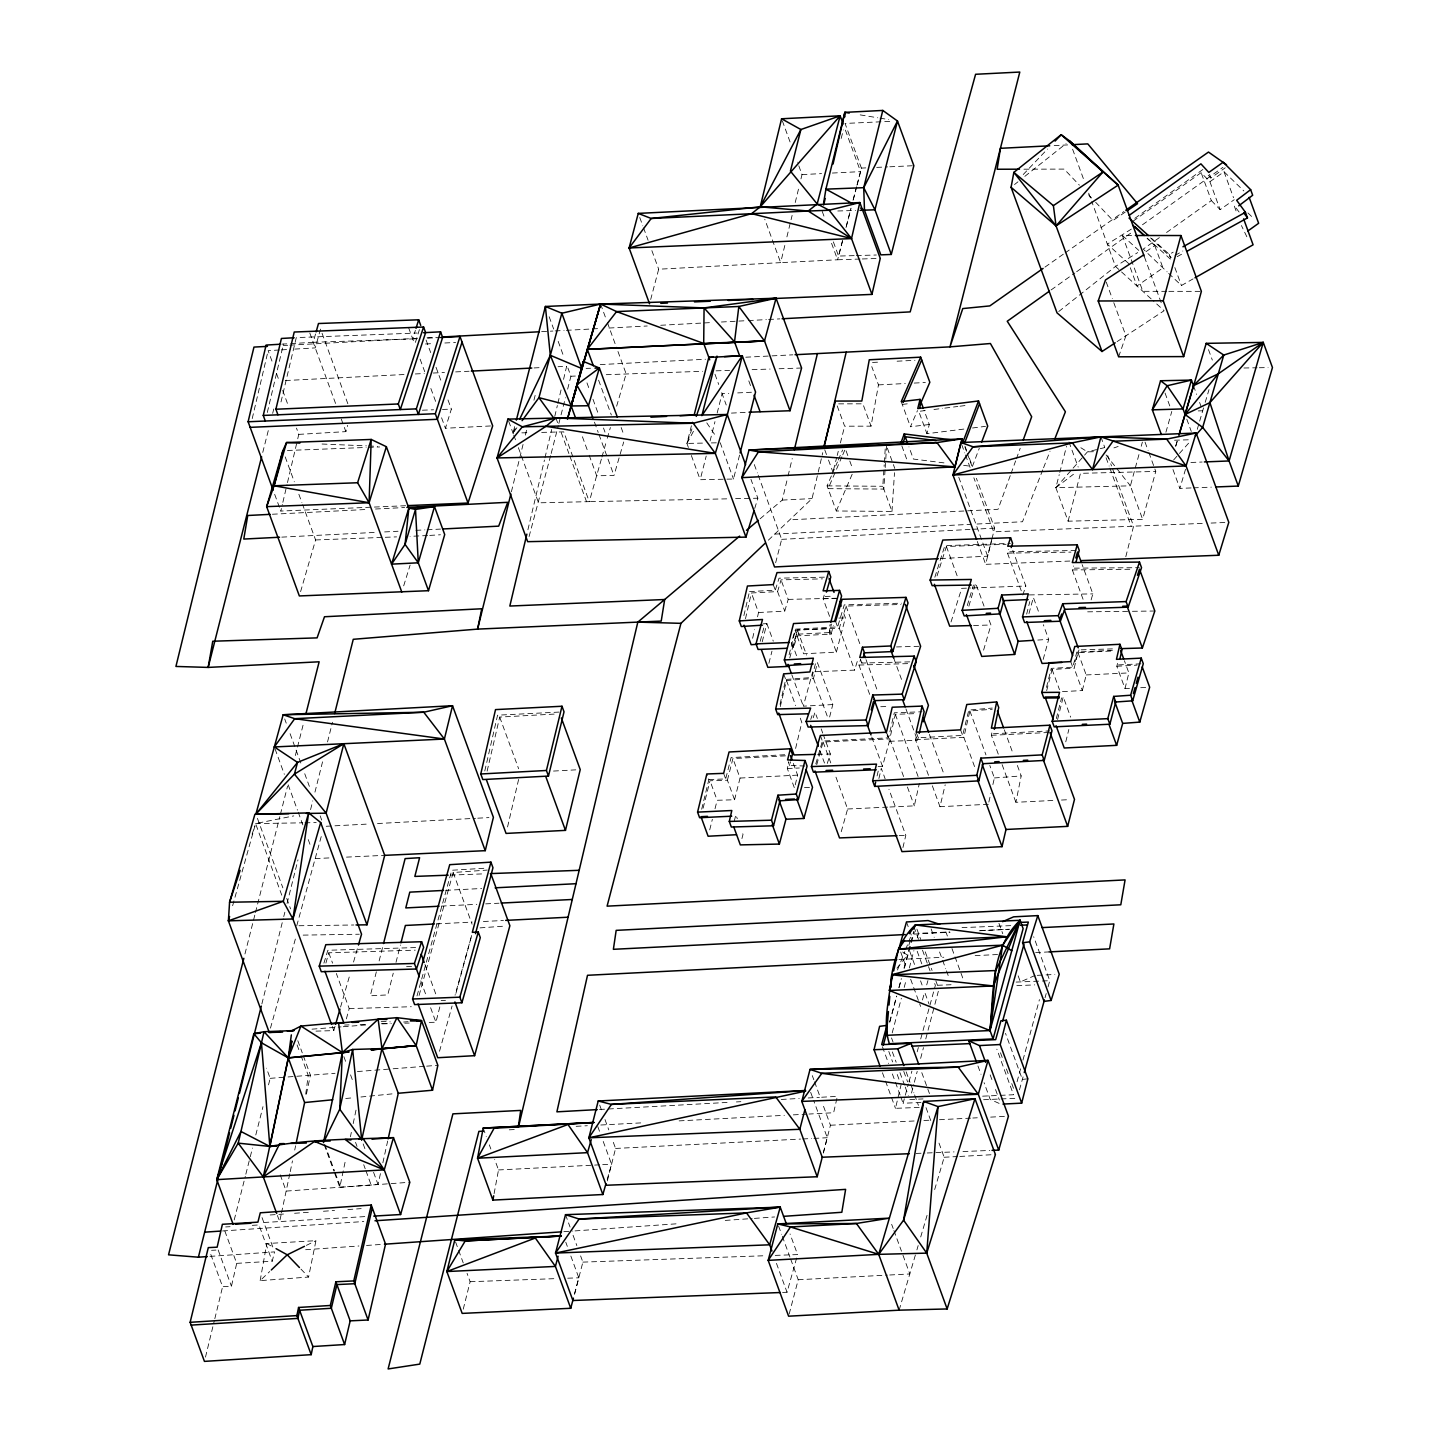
<?xml version="1.0" encoding="UTF-8"?>
<svg xmlns="http://www.w3.org/2000/svg" width="1441" height="1441" viewBox="0 0 1441 1441"><rect width="100%" height="100%" fill="white"/><g stroke="black" fill="none" stroke-linecap="round" stroke-linejoin="round"><path stroke-width="0.75" stroke-dasharray="5 3.75" d="M831.403 475.908L827.098 485.869L836.302 510.979L891.979 511.411L882.793 486.283L884.198 464.795M884.324 462.651L885.314 447.611M885.08 469.748L883.819 489.075L828.125 488.661L841.886 456.797M885.206 467.586L885.639 461.138M885.765 458.995L886.611 446.098M891.979 511.411L894.501 472.72M305.726 1094.187L308.23 1075.382L300.809 1055.082M260.155 1280.635L266.765 1243.547L315.957 1240.683L308.572 1277.05L260.155 1280.635L269.701 1271.52M837.203 405.894L844.642 426.194L871.03 426.158L878.47 384.891L871.769 366.626M494.101 1193.634L498.514 1169.948L494.677 1159.483M998.271 754.147L991.372 735.306L992.255 730.911M1052.795 800.476L1015.887 802.295L1021.183 775.924L1017.364 765.459M289.785 1173.821L281.517 1212.872M290.235 1171.659L292.469 1160.87M294.721 1150.062L295.621 1145.739M380.442 1173.64L378.028 1184.52L339.806 1187.294L345.804 1158.726M350.415 1136.751L351.334 1132.374M353.189 1123.584L356.413 1108.201M306.411 1094.133L310.427 1075.202L303.006 1054.902M281.049 1215.033L279.644 1221.572L261.92 1222.598M382.856 1162.779L387.665 1141.056M903.597 776.555L889.799 738.891L895.311 714.286L917.323 713.583M889.872 807.014L914.315 805.861L919.376 783.328M780.049 704.271L785.687 679.45L783.652 673.866M836.897 1098.402L833.619 1112.74L808.995 1114.037M210.8 1254.445L222.598 1286.705L231.443 1286.255L236.702 1263.361L224.886 1231.118M484.788 770.971L497.577 715.186L561.81 711.944M745.483 618.729L751.391 592.971L777.582 591.585L781.058 579.858L822.487 578.868M752.634 638.273L754.598 629.681M757.552 616.802L758.524 612.515L751.391 592.971M877.083 775.979L878.524 769.71M815.822 763.874L822.379 741.052L888.521 737.846L894.285 712.809L922.024 711.764M974.548 766.594L963.831 737.288L969.883 710.971L992.219 709.278M988.85 802.079L990.868 793.307M992.885 784.534L994.398 777.96L989.805 765.405M487.13 771.115L499.703 717.078L557.577 713.907M507.556 826.936L518.634 779.383M768.359 540.177L812.058 498.586L822.757 452.672M252.229 418.574L267.63 352.829M405.605 505.719L280.815 511.069L282.346 504.494M282.868 502.297L286.975 484.77M287.479 482.591L297.242 440.946M297.747 438.766L298.773 434.371L296.486 428.103M743.88 615.613L748.978 593.782M267.305 412.468L283.445 344.057M527.91 529.766L544.446 460.021M544.95 457.842L551.669 429.508M554.767 416.413L557.361 405.515M557.865 403.336L561.486 388.079M563.557 379.361L566.655 366.284L558.063 366.716M878.902 778.536L881.298 768.341L885.134 778.806M902.931 847.542L905.813 835.33L888.953 789.272M280.995 401.931L296.27 337.608L417.097 333.033M780.283 706.558L786.498 680.512L813.463 678.477L817.461 662.698L832.79 704.559L829.277 718.375M795.612 748.437L801.808 722.391L799.521 716.105M928.49 775.312L915.467 739.719L916.512 735.342M988.346 804.276L939.982 806.708L945.188 784.805M919.196 1107.427L895.473 1108.327L901.039 1084.947M760.091 518.814L782.247 500.099L787.506 478.232M788.029 476.034L792.226 458.544M784.823 245.456L780.662 262.64L658.681 269.215L650.684 299.476M786.912 236.864L790.551 221.842M791.073 219.698L792.118 215.393M795.234 202.515L798.89 187.474M800.962 178.882L802.007 174.595L797.467 162.185M205.487 1357.116L214.295 1320.839M214.817 1318.713L222.598 1286.705M701.677 809.248L708.882 779.563L706.847 773.979M511.393 491.777L523.209 443.828M525.353 435.11L526.956 428.571M533.945 400.238L535.548 393.699M793.325 763.424L797.612 775.132L794.459 788.065L787.308 768.521L788.893 762.055M1069.852 561.053L985.662 564.332L992.561 536.16M916.188 732.19L918.223 737.774L962.624 735.432L968.82 710.071L992.309 708.053M1062.467 691.626L1082.335 690.563L1074.157 668.228L1078.012 652.629L1113.947 650.918M1082.335 690.563L1086.19 674.946L1078.012 652.629M1129.492 688.33L1125.007 688.582L1116.829 666.264L1117.784 662.338M1125.007 688.582L1128.861 672.911L1124.412 660.735M940.559 558.568L987.661 556.172L991.408 541.077M991.948 538.916L994.632 528.145L976.386 478.286M1057.586 719.509L1063.242 696.886L1070.663 717.186M1065.764 741.827L1068.844 729.488M261.866 1003.927L283.211 918.764M283.751 916.584L284.85 912.225M287.047 903.489L297.981 859.827M310.572 809.608L312.769 800.872M314.949 792.136L323.162 759.389M327.539 741.917L332.475 722.265M463.245 1309.185L470.126 1281.715L467.064 1273.358M703.1 808.221L709.999 780.752L727.399 780.211L734.55 799.755L717.15 800.277L709.999 780.752M709.711 829.872L712.358 819.317M715.024 808.743L717.15 800.277M1026.658 614.118L1029.793 601.581M1046.472 687.447L1051.246 668.354L1072.752 667.183L1076.823 652.053L1115.532 650.179M236.702 1263.361L272.223 1261.235L274.583 1251.887L209.593 1256.426M789.092 654.844L795.576 629.141L837.617 626.907L844.264 604.878L901.436 603.167M262.748 452.42L268.801 428.535M272.673 413.333L273.772 408.992M244.952 953.942L254.913 914.693M255.471 912.513L279.842 816.597M280.383 814.417L287.588 786.065M295.333 755.534L303.637 722.842M234.217 1219.933L245.294 1176.36M245.835 1174.181L249.707 1158.942M250.266 1156.763L252.481 1148.045M255.796 1134.968L262.983 1106.652M268.512 1084.875L270.188 1078.336L266.459 1068.177M376.353 971.828L370.283 995.785L387.755 994.902L393.249 973.197M379.127 960.949L383 945.692M396.005 962.354L400.418 944.99M688.402 447.449L686.925 443.414L692.4 421.907M739.557 455.104L733.487 479.024L700.2 479.709L706.216 456.04M710.053 441L714.97 421.637M717.168 413.027L722.085 393.681L728.786 393.357M607.327 1180.936L615.577 1148.441L612.551 1140.191M708.882 779.563L725.67 778.933L731.109 757.57L785.867 754.688M762.235 641.749L766.864 623.593L762.703 623.881M727.399 780.211L732.911 758.524L786.047 755.823M768.882 663.31L771.962 651.206M734.55 799.755L740.062 778.05L732.911 758.524M734.262 821.136L735.865 814.831L737.288 818.74M833.474 470.126L836.663 457.572M837.203 455.482L838.266 451.285M840.391 442.927L844.642 426.194M741.935 838.572L743.016 834.375L741.575 830.466M804.889 766.018L789.614 765.513L790.551 761.785M963.831 429.076L926.941 433.705L929.283 424.501L924.077 410.289M1046.688 690.653L1052.074 669.417L1074.157 668.228M1056.307 718.591L1061.567 697.894M1125.799 556.712L1133.581 526.181L1112.29 468.019M516.905 427.743L513.032 433.057L514.671 426.626M550.624 455.626L528.289 539.51M551.183 453.483L558.315 425.599M558.856 423.456L560.513 417.007M561.053 414.864L565.448 397.698M567.646 389.124L570.924 376.245L567.934 368.031M429.238 1022.426L435.921 1022.227L440.099 1005.854M815.426 663.779L811.913 677.522L785.687 679.45M823.333 1152.962L830.448 1125.241L822.883 1104.563M775.654 562.729L781.67 539.348L758.11 474.954M823.351 1152.89L827.278 1137.724L813.697 1100.582M1148.873 452.6L1155.772 471.441L1142.641 519.336L1068.105 521.192L1055.857 487.688L1059.225 474.647M1059.783 472.468L1066.52 446.368M1068.105 521.192L1080.462 473.332L1155.772 471.441M841.166 138.462L843.381 129.888M854.135 255.633L838.572 256.066L842.463 241.061M846.371 226.039L850.82 208.873M853.054 200.281L856.386 187.42M856.945 185.259L861.394 168.093L845.056 123.44L890.934 121.332M574.563 1294.108L582.885 1262.118L580.615 1255.922M842.643 240.431L837.599 259.776L780.662 262.64L764.775 219.23M846.011 227.534L851.055 208.17M853.306 199.578L856.656 186.682M857.233 184.52L860.583 171.623L844.696 128.213M829.223 632.599L796.423 634.238L803.574 653.782L836.374 652.125L829.223 632.599L831.475 624.043M836.374 652.125L845.399 617.901L842.535 610.083M909.721 661.869L861.826 663.058L862.889 658.969M889.727 1022.353L896.59 996.307M898.86 987.715L901.165 978.961M903.993 968.226L910.28 944.341M910.838 942.252L913.684 931.408M892.213 1032.891L901.346 998.253M904.191 987.427L905.903 980.943M909.325 967.956L913.9 950.628M917.323 937.641L918.457 933.318L949.637 931.931M911.505 1093.035L913.792 1084.389M914.351 1082.209L917.215 1071.383M920.637 1058.396L923.483 1047.589M925.77 1038.925L927.482 1032.422M928.04 1030.261L934.326 1006.448M934.903 1004.287L938.325 991.3M574.509 1294.054L578.814 1277.807L570.384 1254.769M760.218 641.317L764.541 625.052M789.164 1314.048L798.224 1279.734L790.659 1259.056M455.932 993.371L471.801 934.885L455.068 995.191M789.758 657.889L797.377 629.969L839.292 628.258L846.047 606.085L900.931 604.5M832.79 704.559L803.321 706.18L812.688 671.83M1017.058 1081.777L1020.588 1068.808M1022.948 1060.162L1039.429 999.622M296.756 925.77L321.667 834.969M796.423 634.238L793.108 646.325L796.693 656.105M791.433 642.452L793.487 648.018L797.143 635.841L831.115 634.112L829.079 628.528L830.232 624.295M831.115 634.112L833.438 625.646M908.857 945.296L911.108 937.064M889.709 1021.723L896.752 996.001M899.112 987.427L901.454 978.853M904.39 968.136L910.838 944.557M911.433 942.414L914.369 931.697M920.997 1102.473L903.111 1103.266L908.388 1083.974M908.965 1081.831L911.901 1071.113M917.178 1051.822L918.367 1047.535M920.709 1038.961L935.371 985.374L933.84 981.177M1138.948 454.599L1130.392 485.833L1142.641 519.336M1141.236 446.278L1142.371 442.099M1028.964 613.56L1033.377 597.493L1039.501 614.244M1043.176 659.438L1048.688 639.354L1043.338 624.71M417.007 995.929L451.772 870.256L486.464 868.13M419.097 995.443L453.176 872.525L487.328 870.058M439.523 1051.264L452.078 1005.98M878.145 766.396L882.486 766.324L889.403 741.286L887.116 735M1019.453 1089.864L1023.074 1076.877M1045.031 997.802L1046.22 993.515M1048.057 986.905L1049.787 980.691L1033.683 936.74M232.631 905.705L254.967 825.747L252.067 834.213M270.458 1028.153L295.819 937.389M325.918 963.074L328.782 952.807L415.242 950.159M346.344 1018.895L349.208 1008.628L336.347 973.486M290.758 343.624L313.201 342.31L315.543 333.97M320.532 329.106L315.237 347.893L292.811 349.208M298.773 434.371L345.876 431.634L347.641 425.365M601.383 459.085L589.279 501.648L538.556 502.837L517.121 444.224M601.96 457.013L606.661 440.352M816.741 764.739L823.117 742.007L889.799 738.891M841.238 831.709L847.632 808.995L835.366 775.492M782.571 1292.433L787.038 1292.253L797.017 1256.678M922.438 999.982L924.275 993.515M926.707 984.887L927.932 980.582M1165.913 432.246L1171.785 411.46M315.993 1031.126L333.79 1030.621L335.033 1026.334M340.58 1007.043L349.839 974.891M353.531 962.048L358.467 944.9M607.201 1179.368L611.56 1164.22L603.131 1141.2M300.593 591.639L315.597 539.961L302.664 504.656M589.171 455.23L596.682 475.746L613.992 475.512L623.701 441.973M1083.056 599.258L1072.32 569.952L1073.491 565.971M1091.125 599.87L1092.854 593.89L1082.137 564.584M1197.273 429.328L1199.056 423.15M1199.669 421.096L1204.568 404.453M968.874 606.175L975.611 583.137L984.041 606.157M983.591 650.143L990.94 624.998L988.634 618.711M607.237 438.28L610.39 427.527M616.64 406.182L626.133 373.813L616.37 347.137M829.566 616.352L823.135 598.772L824.306 594.755M869.662 694.364L858.944 665.058L860.673 659.167M1175.748 446.026L1177.639 439.559M899.13 1310.175L916.26 1252.031M916.908 1249.869L918.169 1245.564M920.709 1236.954L927.68 1213.25M934.669 1189.564L944.179 1157.249L938.127 1140.714M1175.694 446.314L1177.567 439.955M1191.095 487.941L1179.873 488.391L1185.511 469.316M758.524 612.515L784.733 611.128L788.209 599.384L781.058 579.858M792.658 638.381L795.09 630.257L829.079 628.528M967.253 605.616L973.432 585.028M1205.198 402.327L1209.017 389.628M814.904 671.74L854.621 670.119L857.683 660.032M323.919 963.128L327.864 950.267L416.953 947.53M754.724 508.457L757.858 498.208L750.959 479.367M403.696 585.839L410.109 565.07M313.201 342.31L412.72 338.923L415.368 330.421M415.422 342.382L419.403 329.629M490.534 425.96L445.413 428.247L451.357 409.118L447.521 398.653M749.5 591.603L775.294 590.18L779.041 578.183L828.521 577.066M889.403 741.286L917.431 740.314L919.376 734.135M934.849 577.229L944.846 545.635L1010.429 543.401M937.046 575.878L946.395 546.481L1006.088 544.302M951.024 621.954L961.723 588.342L970.568 588.018M813.192 717.798L815.048 712.142L817.353 718.429M827.26 763.442L830.376 754.003L823.477 735.162M1021.273 590.828L1007.493 553.146L1008.7 549.543M1022.804 595.025L1025.83 586.001L1012.807 550.426M1074.968 661.797L1078.985 649.909M810.725 719.419L812.04 715.601M702.451 443.108L686.925 443.414L691.932 428.86M1118.63 356.81L1125.907 335.807L1113.046 300.665M1010.267 475.62L998.037 509.285L789.722 519.841M1011.042 473.513L1015.635 460.886M1016.391 458.796L1020.21 448.277M963.651 465.353L972.387 466.452L979.286 448.277M1042.744 469.874L1022.498 521.75L973.395 524.2M1043.554 467.785L1050.021 451.195M897.491 969.991L904.804 951.564M905.632 949.511L910.514 937.226M832.268 473.927L837.437 461.985M838.284 459.985L842.589 450.024M842.751 454.816L845.345 448.835M836.302 510.979L853.504 471.171M929.283 424.501L910.442 426.752L917.503 410.577M513.032 433.057L515.896 427.076M686.925 443.414L693.914 430.445M896.968 968.208L907.452 955.113L902.048 951.6M1116.865 468.649L1130.392 485.833L1055.857 487.688L1071.654 469.784M1073.095 468.145L1083.146 456.743M1084.587 455.122L1087.451 451.862L1104.707 447.575M1173.586 460.003L1191.041 440.442M1023.218 174.541L1047.499 149.053M1014.518 184.556L1017.958 181.818M1024.839 176.36L1066.106 143.578M1058.757 311.526L1115.496 266.441L1137.688 252.589M1055.857 487.688L1073.455 474.269M1134.842 218.348L1202.965 169.426M1051.101 289.947L1074.86 272.997M1076.679 271.701L1131.509 232.577M1142.479 224.76L1222.887 167.372M1133.022 221.212L1201.146 172.668L1209.9 181.71L1220.113 209.629L1234.253 199.687M1159.375 237.621L1143.235 249.113L1167.102 271.863M1166.544 232.505L1211.359 200.587L1201.146 172.668M1208.206 175.154L1210.836 178.018L1225.228 167.804M1044.941 267.125L1063.314 254.192M1065.151 252.896L1123.944 211.521M1209.9 181.71L1224.039 171.767L1243.853 190.951M1146.117 251.599L1154.763 245.564L1147.18 238.341M1125.259 212.079L1112.974 220.491L1093.125 199.615M1117.081 341.607L1164.112 310.716L1152.656 300.268M1131.365 229.101L1107.336 244.123L1128.807 263.667M1175.081 255.399L1182.827 251.004M1168.687 273.376L1181.422 285.516L1193.04 278.906M1151.557 238.377L1169.281 254.336L1173.172 252.175M1177.171 256.678L1183.025 253.454M306.375 1245.384L315.957 1240.683M1035.088 975.449L1020.39 981.897L1018.085 975.611M1113.929 447.899L1118.144 446.476M281.788 895.203L255.579 823.586L293.784 815.894M925.284 410.559L918.764 411.369L926.941 433.705M933.966 409.478L942.648 408.379M944.81 408.109L957.833 406.47M960.012 406.2L966.515 405.389M972.513 427.995L985.536 426.356M902.264 404.417L910.64 403.426M1027.847 1078.823L1022.371 1079.399L1005.512 1033.341M360.916 1096.997L393.879 1093.701M345.732 1098.492L354.396 1097.646M312.013 1029.162L341.049 1026.893M343.282 1026.713L367.869 1024.803M381.271 1023.758L390.223 1023.074M403.624 1022.029L408.091 1021.687M270.188 1078.336L285.84 1077.111M288.074 1076.949L335.051 1073.293M357.404 1071.546L390.907 1068.952M393.159 1068.772L424.429 1066.34M426.662 1066.16L437.848 1065.295M994.398 777.96L1021.183 775.924M280.238 1174.865L286.183 1191.095L409.82 1182.268M480.015 927.878L505.611 926.041M270.169 1214.979L283.499 1214.043M294.594 1213.268L310.121 1212.187M323.45 1211.251L334.546 1210.476M347.857 1209.557L361.169 1208.621M305.654 1249.707L358.917 1245.997M366.536 1245.456L382.225 1244.358M563.827 1231.677L572.798 1231.064M575.031 1230.902L678.171 1223.697M725.237 1220.419L752.148 1218.528M754.4 1218.384L774.574 1216.961M222.58 1230.956L363.78 1221.536M1037.772 640.056L1048.688 639.354M225.643 1226.939L230.074 1226.687M252.283 1225.336L258.948 1224.94L272.223 1261.235M281.788 344.147L288.524 343.751M279.356 349.983L268.134 350.649L271.971 361.115M281.589 349.857L290.56 349.334M427.617 535.53L410.055 536.358M429.742 535.404L440.442 534.773M364.771 1216.618L279.644 1221.572L277.429 1215.483M1116.829 666.264L1137.003 665.13M1140.696 687.717L1149.666 687.213M553.524 771.061L575.788 769.854M441.144 1000.594L445.485 1000.342M599.528 1109.48L606.265 1109.102M608.498 1108.994L727.417 1102.419M736.387 1101.933L740.872 1101.681M781.274 1099.447L799.215 1098.456M808.185 1097.97L819.407 1097.34M821.658 1097.231L837.365 1096.349M283.193 345.516L287.696 345.282M289.947 345.156L418.034 338.293M427.022 337.806L436.011 337.32M541.636 331.664L552.876 331.052M555.127 330.926L564.115 330.457M566.349 330.331L597.817 328.638M609.057 328.044L647.261 325.99M660.735 325.27L712.43 322.496M721.419 322.009L746.132 320.695M748.383 320.568L766.36 319.614M768.611 319.488L779.851 318.875M326.242 826.269L368.59 824.018M377.506 823.531L475.566 818.308M477.782 818.182L488.931 817.605M944.179 1157.249L957.545 1156.547M959.778 1156.439L995.407 1154.529M781.67 539.348L969.973 529.441M972.207 529.315L994.632 528.145M576.148 1126.322L587.352 1125.727M600.789 1125.007L643.316 1122.773M679.143 1120.882L784.372 1115.334M793.325 1114.866L806.762 1114.163M798.224 1279.734L887.494 1275.105M889.727 1274.997L909.811 1273.952L902.246 1253.274M1054.182 145.595L1067.619 144.911M802.007 174.595L821.532 173.604M832.376 173.046L860.583 171.623M412.72 338.923L417.025 338.707M427.671 338.167L440.478 337.518M425.509 343.967L434.101 343.534M444.855 342.994L455.59 342.454M285.426 380.532L406.38 374.408M415.332 373.958L424.302 373.507M433.255 373.039L444.458 372.48M455.662 371.904L469.1 371.238M534.053 367.941L540.771 367.599M600.231 364.591L705.478 359.259M745.772 357.206L792.802 354.828M872.525 362.448L879.226 362.105M897.095 361.205L914.981 360.304M878.47 384.891L905.272 383.522M914.206 383.072L925.374 382.513M731.434 413.099L746.852 412.324M272.403 514.239L366.536 509.466M375.507 509.015L404.651 507.538M782.247 500.099L812.058 498.586M281.788 537.133L375.705 532.377M384.639 531.927L398.058 531.243M415.945 530.342L424.879 529.874M427.13 529.766L440.532 529.081M774.718 534.107L971.162 524.308M993.443 733.739L1049.805 730.893M915.467 739.719L963.831 737.288M740.062 778.05L797.612 775.132M445.719 890.322L481.654 888.503M441.306 906.119L476.827 904.318M485.689 903.867L499.018 903.201M436.587 923.879L472.252 922.078M483.383 921.501L503.449 920.493M914.134 934.074L950.051 932.255M979.232 930.778L1008.394 929.301M898.968 959.508L943.783 957.238M975.161 955.653L997.568 954.518M1035.665 952.591L1049.102 951.907M1037.286 975.341L1054.848 974.44M509.267 1129.816L517.949 1129.384M830.448 1125.241L914.999 1120.936M923.897 1120.486L930.58 1120.161M939.478 1119.711L970.622 1118.126M972.837 1118.018L977.286 1117.784M990.651 1117.117L1008.448 1116.199M615.577 1148.441L800.548 1139.074M802.763 1138.966L811.679 1138.516M813.913 1138.408L827.278 1137.724M498.514 1169.948L600.483 1164.796M602.698 1164.67L611.56 1164.22M211.539 1250.302L215.952 1250.086M737.702 392.907L755.57 392.042M1118.486 664.913L1141.218 663.797M991.372 735.306L1050.003 732.424M1061.477 800.043L1070.159 799.611M861.394 168.093L865.771 167.895M876.686 167.39L887.62 166.886M889.799 166.796L913.846 165.679M1086.19 674.946L1128.861 672.911M847.632 808.995L887.638 807.122M315.183 858.584L330.872 857.845M346.506 857.125L384.693 855.342M909.793 1099.537L923.033 1098.925M982.618 1096.169L998.073 1095.466M1000.27 1095.358L1013.527 1094.746L996.848 1049.192M980.817 930.544L1009.763 929.247M1016.824 985.662L1034.638 984.887M570.924 376.245L575.355 376.047M606.265 374.696L702.614 371.292M787.308 768.521L799.341 767.999M804.492 787.633L812.508 787.272M983.591 1099.717L1017.13 1098.24M1190.896 462.471L1202.136 462.021M1193.346 487.851L1211.323 487.148M1202.226 523.407L993.624 531.819L973.864 477.818M1211.088 523.065L1228.795 522.344M962.048 927.626L1011.402 925.608M937.497 985.284L951.078 984.725M1016.121 982.078L1049.787 980.691M916.062 1153.43L924.996 1153.07M927.229 1152.98L954.032 1151.899M962.984 1151.539L989.787 1150.458M287.407 450.475L366.122 447.467M368.374 447.394L379.631 446.962M315.597 539.961L383.072 537.385M385.323 537.295L396.563 536.881M899.184 835.582L905.813 835.33M422.411 410.199L433.543 409.784M442.459 409.442L451.357 409.118M972.783 587.946L1025.83 586.001M450.385 875.101L483.69 873.858M470.126 1281.715L556.622 1278.599M567.718 1278.203L578.814 1277.807M582.885 1262.118L766.288 1255.687M775.24 1255.381L797.594 1254.589L790.046 1233.964M860.043 259.038L837.599 259.776L830.791 241.169M862.294 258.966L880.253 258.371M716.105 370.841L729.596 370.391M752.094 369.653L770.088 369.058M779.095 368.752L801.592 368.013M1174.541 440.226L1189.888 439.757M1081.182 649.837L1113.965 648.846M406.578 966.677L413.261 966.479M349.208 1008.628L411.279 1006.719M344.615 1025.055L349.082 1024.911M360.214 1024.569L366.897 1024.353M382.477 1023.885L391.376 1023.596M404.741 1023.182L409.19 1023.056M837.797 210.98L855.576 210.476M856.35 255.561L876.362 255.003M586.127 368.374L590.54 368.248M825.153 596.43L833.366 596.196M973.558 625.484L990.94 624.998M896.5 646.937L920.637 646.252M858.944 665.058L908.785 663.599M880.757 706.72L889.421 706.468M823.135 598.772L838.248 598.375M838.914 618.081L845.399 617.901M1093.413 451.717L1087.451 451.862L1078.715 446.404M817.551 754.345L830.376 754.003M381.163 1021.669L390.115 1021.435M521.84 432.858L528.469 432.696M541.69 432.39L563.755 431.868L589.279 501.648M788.209 599.384L836.176 598.249M1198.246 410.901L1202.659 410.793L1199.596 402.435M711.332 442.927L720.212 442.747L733.487 479.024M726.714 498.856L586.541 501.702L569.681 455.644M735.612 498.658L751.175 498.352M753.409 498.298L757.858 498.208M1009.763 551.795L1077.003 550.444M1243.925 367.995L1257.092 367.779M1259.29 367.743L1268.062 367.599M1007.493 553.146L1070.969 552.119M1029.378 594.917L1092.854 593.89M255.579 823.586L302.736 822.829M304.97 822.793L316.209 822.613M303.168 935.119L359.295 934.218M298.935 925.734L353.82 924.996M1072.32 569.952L1132.77 569.231M1087.649 611.831L1130.194 611.308M1132.428 611.29L1154.817 611.02M1074.32 568.15L1139.291 567.682M1023.939 169.191L1064.142 169.101L1079.399 185.168M838.662 403.858L862.853 403.822L871.03 426.158M1166.688 291.334L1142.821 291.316L1122.395 235.495L1133.238 235.513M1168.849 291.334L1201.38 291.352M827.098 485.869L882.793 486.283M322.045 444.026L366.41 445.863M368.626 445.971L377.506 446.332M943.981 462.885L913.396 459.049L908.947 446.872M860.205 114.884L877.749 117.784M879.947 118.144L888.719 119.585M999.117 1103.392L990.201 1099.429L984.077 1082.677M266.765 1243.547L274.204 1247.636M1147.162 238.161L1171.317 259.92M1122.395 235.495L1138.786 250.41M1151.161 298.899L1115.496 266.441L1091.756 201.56M1150.53 237.891L1171.209 257.597M1247.96 212.962L1254.066 218.852M1211.359 200.587L1220.113 209.629M300.953 1269.107L308.572 1277.05M1088.549 194.805L1091.612 198.011M1106.058 454.906L1115.514 466.938M1239.134 212.061L1234.126 205.613L1236.306 211.593M1246.843 236.756L1241.422 225.553M706.774 422.843L716.555 437.325M1224.039 171.767L1233.514 197.687M1209.485 174.307L1210.836 178.018M1208.495 349.623L1212.331 360.088M1174.847 267.558L1181.422 285.516M1169.281 254.336L1170.632 258.047M1154.763 245.564L1162.941 267.882L1136.985 286.002L1130.302 267.738M1193.454 385.684L1196.66 394.42M1144.442 256.948L1161.842 304.501M1186.79 419.169L1191.293 431.435M1165.048 393.033L1170.29 407.371M1072.608 149.216L1084.1 180.611M1088.694 193.184L1090.999 199.452M1106.238 282.058L1112.29 298.593M1172.974 469.55L1179.873 488.391M1145.037 442.135L1148.099 450.511M1100.888 436.875L1104.689 447.25M1107.733 455.554L1111.533 465.947M1106.076 457.734L1109.12 466.037M1109.876 468.127L1131.167 526.271M1068.97 441.937L1078.174 467.064M1070.699 661.599L1072.752 667.183M1052.074 669.417L1059.513 689.717M964.966 446.152L966.443 450.204M969.415 458.328L972.387 466.452M964.984 447.142L966.497 451.285M967.253 453.375L971.828 465.821M961.705 444.585L964.75 452.888M965.506 454.978L970.063 467.424M958.769 477.241L987.661 556.172M977.304 541.474L985.662 564.332M901.255 401.625L910.442 426.752M946.395 546.481L957.13 575.788M822.235 211.413L824.45 217.501M833.366 241.872L838.572 256.066M901.868 445.971L907.055 460.183M782.337 120.846L790.659 143.578M1004.341 729.866L1012.771 752.904M887.35 448.133L894.789 468.433M1002.107 764.613L1015.887 802.295M969.883 710.971L985.968 754.94M960.571 729.848L962.624 735.432M846.083 450.871L849.055 458.995M849.794 461.03L852.766 469.136M998.937 923.285L1002.756 933.75M929.391 734.388L943.945 774.159M824.774 449.88L827.746 458.004M828.503 460.039L832.952 472.216M893.78 658.267L902.21 681.305M905.939 708.918L917.431 740.314M932.327 785.777L939.982 806.708M895.311 714.286L918.295 777.095M866.041 659.672L877.533 691.086M846.047 606.085L860.601 645.856M860.457 659.33L861.826 663.058M907.416 787.02L914.315 805.861M886.467 732.262L888.521 737.846M1000.486 1052.759L1003.512 1061.026M1006.412 1068.934L1008.7 1075.22M1011.762 1083.596L1014.104 1089.972M748.798 380.874L751.049 387.035M839.292 628.258L854.621 670.119M835.564 621.323L837.617 626.907M945.854 931.823L947.385 936.02M951.979 948.574L963.471 979.97M871.769 737.017L882.486 766.324M990.165 1074.878L992.471 1081.164M995.533 1089.54L999.37 1100.005M931.138 928.941L934.2 937.316M939.568 951.979L941.856 958.247M942.63 960.336L945.692 968.712M946.467 970.82L948.754 977.088M977.935 1065.944L981.015 1074.302M754.309 464.578L757.354 472.882M714.97 374.228L718.717 384.477M721.725 392.691L726.228 405.011M916.908 929.085L920.709 939.442M925.248 951.853L932.075 970.495M935.857 980.853L937.37 984.996M913.918 926.761L918.529 939.316M922.51 950.213L930.075 970.892M906.479 921.97L908.767 928.238M909.541 930.346L912.603 938.721M917.197 951.276L921.79 963.831M797.377 629.969L806.564 655.079M813.463 678.477L828.017 718.248M795.09 630.257L797.143 635.841M909.811 951.546L915.179 966.19M920.547 980.853L922.078 985.032M925.14 993.407L928.977 1003.873M777.582 591.585L784.733 611.128M639.768 217.537L642.794 225.805M643.551 227.858L648.09 240.269M651.872 250.608L658.681 269.215M773.259 584.596L775.294 590.18M821.19 728.894L822.721 733.073M900.697 952.033L906.047 966.677M910.658 979.232L920.601 1006.448M823.117 742.007L830.773 762.937M820.343 735.468L822.379 741.052M819.875 750.455L824.486 763.028M791.83 674.784L803.321 706.18M766.864 623.593L773.295 641.173M786.498 680.512L795.684 705.64M921.79 1072.662L929.463 1093.593M691.356 455.518L700.2 479.709M926.023 1107.643L931.318 1122.107M906.173 1071.834L909.991 1082.317M910.766 1084.407L913.828 1092.782M914.603 1094.872L918.421 1105.337M891.529 1037.934L893.06 1042.113M903.777 1071.42L907.614 1081.903M788.245 761.785L789.614 765.513M892.357 1051.912L896.158 1062.251M899.941 1072.608L904.498 1085.037M905.254 1087.108L908.28 1095.394M888.791 1051.444L892.627 1061.927M897.221 1074.482L899.508 1080.75M882.414 1046.742L888.557 1063.494M892.375 1073.959L894.789 1080.534M895.437 1082.335L900.085 1094.998M900.805 1096.979L903.111 1103.266M882.45 1072.752L884.756 1079.021M885.531 1081.11L895.473 1108.327M600.591 304.051L606.607 320.46M607.363 322.514L615.613 345.083M621.161 427.509L624.169 435.722M598.591 380.136L611.344 415.026M586.973 382.874L589.225 389.016M592.971 399.283L598.231 413.657M603.491 428.013L604.986 432.12M891.655 1224.346L893.168 1228.471M893.924 1230.542L901.49 1251.22M723.634 773.349L725.67 778.933M594.467 422.159L598.213 432.426M598.97 434.48L613.992 475.512M549.147 316.732L553.668 329.034M558.171 341.355L564.17 357.782M582.416 436.749L588.432 453.176M812.292 1075.616L813.805 1079.741M814.561 1081.813L819.857 1096.295M810.671 1092.332L812.94 1098.528M555.884 417.962L558.189 424.248M561.251 432.624L568.907 453.555M508.691 421.204L513.284 433.759M513.771 435.11L516.346 442.135M778.554 1225.985L781.58 1234.253M782.337 1236.324L789.902 1257.002M776.465 1263.379L787.038 1292.253M426.086 340.04L430.679 352.595M436.029 367.257L441.396 381.901M408.632 327.773L414.089 342.652M420.124 359.169L424.735 371.724M430.859 388.476L436.227 403.12M441.576 417.782L445.413 428.247M499.703 717.078L518.634 768.755M322.064 333.303L348.11 404.471M599.708 1105.121L601.978 1111.317M605.004 1119.567L608.768 1129.888M309.797 333.015L335.915 404.417M341.283 419.079L343.588 425.347M344.345 427.437L345.876 431.634M597.781 1126.556L600.068 1132.824M276.564 373.669L278.852 379.956M282.688 390.421L288.056 405.065M453.176 872.525L472.09 924.203M565.52 1214.673L570.06 1227.048M573.068 1235.297L576.85 1245.618M285.192 456.887L294.306 481.798M298.863 494.263L301.908 502.567M565.791 1242.214L567.322 1246.393M274.673 494.317L280.815 511.069M424.969 964.497L436.317 995.515M483.185 1128.087L486.247 1136.463M489.328 1144.838L490.859 1149.017M420.79 980.871L426.086 995.353M430.625 1007.745L435.921 1022.227M284.706 718.969L286.237 723.166M290.091 733.703L301.655 765.297M304.735 773.727L309.365 786.372M320.154 815.858L321.703 820.073M275.105 749.05L284.345 774.321M288.2 784.859L297.458 810.13M298.233 812.238L302.844 824.882M308.248 839.617L310.554 845.939M455.572 1241.944L457.878 1248.23M458.634 1250.32L463.227 1262.874M328.782 952.807L332.565 963.146M257.435 818.344L282.868 887.854M286.723 898.391L290.578 908.911M343.859 1056.613L346.092 1062.701M350.559 1074.878L352.775 1080.966M332.259 1026.406L333.79 1030.621M363.168 1143.92L366.14 1152.043M373.579 1172.326L378.028 1184.52M355.549 1142.371L357.026 1146.424M363.708 1164.706L365.203 1168.759M365.942 1170.794L371.148 1185.006M297.801 1040.69L302.268 1052.867M297.098 1044.923L300.07 1053.047M324.873 1144.622L334.528 1171.011M335.267 1173.028L340.472 1187.24M324.207 1144.658L333.862 1171.047M334.6 1173.082L339.806 1187.294M262.046 1217.609L273.844 1249.869M218.167 1249.977L231.443 1286.255"/><path stroke-width="1.5" d="M388.151 1138.894L398.274 1093.269L432.534 1090.225L437.848 1065.295L421.493 1020.642L396.959 1017.67L378.154 1019.237L342.382 1052.56L339.752 1109.156L323.45 1142.641L342.382 1052.56L338.563 1022.75L300.935 1026.064L291.893 1030.711M282.598 1032.098L269.251 1032.476L228.398 920.835L229.569 902.228L254.913 814.273L308.662 812.904L320.695 822.541L361.547 934.182L358.467 944.9M888.431 1011.546L886.305 1035.34L990.021 1030.549C993.732 993.389 990.507 948.466 1020.066 920.295L1023.128 928.652L993.083 1038.925L889.367 1043.716C882.144 1021.867 889.926 997.334 891.727 974.764C895.113 956.158 901.003 938.055 915.395 924.942L1020.066 920.295L990.021 1030.549L993.083 1038.925M947.151 1308.95L926.725 1253.13L938.037 1106.616L974.981 1098.708L995.407 1154.529L947.151 1308.95L899.13 1310.175L788.605 1316.191L768.179 1260.371L777.798 1223.913L889.385 1218.131L856.422 1223.481L790.479 1226.975L777.798 1223.913L856.422 1223.481L878.704 1254.354L899.13 1310.175M889.007 1005.043L889.781 996.397M890.556 987.733L891.727 974.764L1002.594 945.188L1020.066 920.295L993.263 985.95L889.349 990.471L892.7 975.287M890.97 986.365L889.349 990.471L990.021 1030.549L995.677 970.55L1020.066 920.295M739.791 356.251L734.532 341.877L738.837 306.483L776.051 298.233L801.592 368.013L790.028 410.739L749.05 412.216M276.69 1213.448L263.307 1176.919L288.272 1057.892L291.334 1034.89M518.256 1127.276L520.723 1110.417L452.906 1113.857L388.115 1368.95L419.781 1364.105L478.898 1131.365L483.239 1131.149M990.021 1030.549L1002.594 945.188L898.445 949.259L893.654 970.946M229.605 916.512L228.398 920.835L292.937 918.98L308.662 812.904L283.265 901.309L292.937 918.98L331.484 1024.299M823.568 203.325L825.909 189.149L844.858 112.362L882.793 110.435L897.491 121.026L913.846 165.679L891.295 254.445L880.811 254.877L864.474 210.224L863.735 187.69L882.793 110.435M605.959 1183.709L602.86 1194.517L492.894 1200.101L477.565 1158.222L483.185 1128.087L594.016 1122.467L483.185 1128.087M492.894 1200.101L493.687 1195.796M1115.19 342.85L1102.023 351.496L1057.046 312.895L1011.078 187.294L1013.852 172.38L1061.152 134.715L1069.546 140.84L1118.162 185.114L1144.208 256.282M876.272 769.8L813.445 772.178L811.409 766.594L820.343 735.468L886.467 732.262L892.231 707.225L922.114 706.108L916.188 732.19L960.571 729.848L966.785 704.505L996.668 701.929L991.408 728.155L1049.931 725.201L1051.984 730.785L1044.221 760.434L982.924 763.712L980.871 758.128L1042.167 754.868L1049.931 725.201M994.326 729.362L998.721 707.495L996.668 701.929M233.118 1224.292L216.78 1179.639L238.215 1143.145L269.845 1146.442L291.803 1041.483M296.071 1143.578L304.609 1102.545L288.272 1057.892L264.027 1031.72L253.832 1033.683L216.78 1179.639L384.261 1169.876L393.465 1137.615C352.306 1139.327 310.301 1139.147 269.845 1146.442L240.953 1131.473L264.027 1031.72L294.09 1030.549L287.389 1031.072M368.085 1319.992L385.54 1244.123L371.256 1205.054L260.281 1212.8L257.921 1222.148L222.4 1224.292L217.141 1247.186L208.297 1247.618L190.14 1322.316L204.442 1361.385L311.184 1354.666L296.882 1315.597L298.575 1307.473L330.313 1305.474L335.879 1281.788L353.784 1280.923L368.085 1319.992L350.181 1320.857L335.879 1281.788M311.184 1354.666L312.877 1346.542L298.575 1307.473M260.551 1033.161L253.832 1033.683L261.451 1042.78L288.272 1057.892L291.857 1041.068M410.667 1020.282L421.493 1020.642L416.179 1045.572L381.937 1048.598L352.649 1049.462L339.752 1109.156L361.691 1139.849L381.937 1048.598L396.959 1017.67L416.179 1045.572L432.534 1090.225M823.712 204.964L825.171 198.498M833.042 164.04L844.858 112.362L849.235 113.082M808.311 713.799L777.69 714.61L775.654 709.026L783.652 673.866L809.878 671.938L813.39 658.195L784.336 659.978L786.372 665.562L813.192 663.923M919.214 733.415L924.149 711.692L922.114 706.108M353.784 1280.923L371.256 1205.054M372.264 1207.846L354.81 1283.715L336.906 1284.579L331.34 1308.266L299.602 1310.247L297.909 1318.389L191.167 1325.108M480.772 773.979L495.524 709.602L561.99 706.252L564.025 711.818L548.463 776.069L482.825 779.563L480.772 773.979L546.409 770.485L548.463 776.069M790.407 748.762L787.561 759.929L805.033 760.506L796.243 794.027L777.942 795.216L779.977 800.8L773.529 825.783L731.326 827.026L729.29 821.442L731.812 810.508L697.57 812.13L706.847 773.979L723.634 773.349L729.056 751.986L790.407 748.762L792.442 754.345L791.019 759.929M982.924 763.712L978.835 780.878L874.687 786.408L872.634 780.824L876.488 764.126L811.409 766.594M874.687 786.408L875.642 782.229M761.875 299.044L871.949 294.396L880.253 258.371L859.827 202.551L638.255 213.394L629.105 247.978L649.549 303.799M878.217 786.732L901.958 851.631L1002.017 846.66L1005.998 829.476L982.258 764.595M823.784 448.313L846.209 352.126M1119.945 644.289L1116.451 659.33L1141.236 658.123L1143.289 663.689L1132.698 700.812L1115.73 702.001L1109.858 724.229L1054.2 726.858L1052.164 721.293L1059.531 692.31L1041.789 692.455L1049.21 662.77L1070.699 661.599L1074.77 646.487L1119.945 644.289L1121.981 649.873L1119.981 658.465M273.142 490.138L248.122 421.763L266.099 345.065L279.554 344.273M312.877 1346.542L344.615 1344.543L350.181 1320.857M762.433 625.178L741.322 626.511L739.287 620.927L747.447 586.019L773.259 584.596L777.005 572.599L828.737 571.447L830.773 577.03L826.395 592.125M265.288 421.024L263.253 415.44L281.409 338.473L294.144 337.734M526.866 534.125L509.826 606.049L664.679 599.51L739.647 536.106M518.454 1127.204L637.823 622.116L664.679 599.51L661.221 621.089L477.601 629.105L353.261 639.3L334.654 713.529M277.933 414.81L275.897 409.226L294.234 332.024L423.582 327.017L425.635 332.601L400.328 409.55L398.292 403.966L423.582 327.017M790.028 410.739L764.505 340.959L776.051 298.233L600.591 304.051L567.43 419.079L583.389 361.439L599.384 367.995L617.396 417.26M880.163 1066.466L874.039 1049.714L879.604 1026.334L886.935 1025.38L881.658 1044.653L911.072 1043.356L918.728 1064.287M978.835 780.878L976.8 775.294L980.871 758.128M794.315 449.79L817.425 353.585M546.409 770.485L561.99 706.252M843.183 124.07L840.157 115.802L781.58 118.774L760.236 206.82L751.626 213.646L629.105 247.978L651.206 218.474L760.236 206.82L808.203 211.034L829.133 210.242L859.827 202.551L851.523 238.576L871.949 294.396M486.374 779.671L506.061 833.42L565.466 830.376L580.237 769.602L561.324 717.924M384.549 855.36L485.239 850.676L444.386 739.035L452.528 705.712L283.156 714.754L255.886 814.129L288.812 813.679M510.871 493.957L477.601 629.105L481.744 608.768L324.495 616.748L317.092 637.877L212.764 641.227L208.152 667.417L175.928 666.444L253.976 347.083L267.468 346.362M485.239 850.676L493.398 817.353L452.528 705.712L423.762 712.232L294.721 718.681L283.156 714.754L423.762 712.232L444.386 739.035L274.33 746.942L294.721 718.681L444.386 739.035M976.53 539.402L952.969 475.008L960.949 442.513L1196.12 433.039L1228.795 522.344L1218.762 555.253L1080.93 560.621M391.574 564.151L405.065 544.41L408.848 508.115L415.512 509.394L434.498 506.62L418.286 562.801L391.574 564.151L408.848 508.115L434.498 506.62L444.711 534.539L428.499 590.702L299.35 595.944L266.657 506.638L274.078 485.779L282.904 450.655L286.543 442.549L371.202 439.451L386.368 446.71L409.172 509.015M243.853 958.301L168.543 1254.823L198.39 1257.2L218.077 1178.594M220.815 1167.678L222.454 1161.122M223.553 1156.763L229.569 1132.752M230.668 1128.375L233.964 1115.28M235.045 1110.921L238.341 1097.808M239.422 1093.449L261.325 1006.106M573.428 1298.125L570.744 1308.284L462.183 1313.399L446.854 1271.538L454.816 1239.854L561.269 1236.018L465.227 1240.935L454.816 1239.854M1010.573 537.745L1007.727 546.211L1077.202 544.824L1072.284 562.566L1139.489 562.098L1126.105 601.581L1062.701 603.743L1064.737 609.327L1060.378 621.233L1024.551 622.494L1022.516 616.91L1028.28 593.908L1001.657 595.061L998.091 608.3L1000.144 613.884L964.173 615.919L962.138 610.336L971.378 579.444L930.129 580.075L942.81 540.051L1010.573 537.745L1012.609 543.311L1011.186 547.562M784.336 659.978L793.541 623.557L835.564 621.323L842.21 599.294L905.993 597.385L908.046 602.95L892.79 651.548L864.51 652.827L862.457 647.243L890.754 645.964L905.993 597.385M261.632 456.779L208.152 667.417L319.145 661.797L305.852 714.124M366.987 924.816L384.693 855.342L343.841 743.7L297.53 762.397L255.886 814.129L294.432 774.123L343.841 743.7L326.134 813.174L366.987 924.816L356.017 924.96M383.54 943.531L405.119 858.602L419.601 857.719L414.846 876.416L448.169 875.173M400.976 942.81L405.389 925.464L434.353 923.987M694.04 415.458L708.81 357.404L742.295 355.747L755.57 392.042L740.116 452.924M726.84 416.647L742.295 355.747L724.427 356.629M992.02 1150.368L998.721 1150.098L1008.448 1116.199L988.022 1060.378L810.022 1069.402L801.808 1101.41L822.235 1157.231L817.191 1176.739L606.211 1185.259L588.865 1137.814L598.213 1100.996L805.465 1090.495M823.766 447.088L835.456 401.066L861.826 401.03L869.265 359.764L920.655 357.17L929.841 382.279L920.151 404.525M920.655 357.17L901.255 401.625L920.079 399.373L917.737 408.578L978.529 400.958L987.715 426.086L981.591 442.225M919.7 407.695L921.105 402.165M960.949 442.513L973.035 446.8L1072.392 442.855L1092.548 469.586L1100.888 436.875L1166.688 439.127L1196.12 433.039L1186.069 465.947L1218.762 555.253M1002.972 1104.076L1021.669 1103.14L1000.216 1044.527L1006.394 1020.21L1000.919 1020.786L995.677 1039.627L968.748 1040.816L976.404 1061.747M1005.998 829.476L1067.655 826.359L1074.5 799.395L1050.003 732.424M1021.669 1103.14L1027.847 1078.823L1006.394 1020.21M516.328 420.178L545.4 306.465L600.591 304.051L704.073 307.906L738.837 306.483L764.505 340.959L587.316 349.352L593.332 365.762M773.529 825.783L771.475 820.199L777.942 795.216M804.871 1109.786L799.827 1129.294L817.191 1176.739M780.338 1292.523L572.906 1300.503L555.542 1253.058L565.52 1214.673L780.229 1207.144L786.282 1223.643M765.117 543.257L680.945 623.341L607.093 906.155L1125.079 879.911L1120.792 904.786L616.172 930.364L613.38 949.313L905.164 934.543M840.157 115.802L760.236 206.82L800.89 129.528L840.157 115.802L817.173 203.956L808.203 211.034L651.206 218.474L638.255 213.394M522.092 420.664L538.934 397.662L571.158 405.966L583.389 361.439L571.158 405.966L575.661 418.286M779.977 800.8L798.278 799.611L807.068 766.09L805.033 760.506M862.457 647.243L859.773 657.474L914.206 656.123L916.242 661.707L904.246 699.696L874.831 700.614L872.778 695.03L902.192 694.13L914.206 656.123M863.429 656.916L864.51 652.827M966.425 614.568L981.753 656.43L1014.662 654.43L1018.121 641.299L1002.792 599.438M490.931 862.15L472.324 932.345L478.25 932.039L480.285 937.623L461.913 1002.756L414.612 1004.593L412.576 999.009L449.718 864.672L490.931 862.15L492.966 867.734L475.494 933.66M558.099 1256.246L555.415 1266.423L570.744 1308.284M786.84 648.288L758.074 649.459L756.021 643.875L762.505 619.468L739.287 620.927M733.901 827.296L740.332 844.894L779.383 844.066L785.957 819.227L778.806 799.683M1109.858 724.229L1107.805 718.645L1113.695 696.417L1130.645 695.228L1141.236 658.123M775.654 709.026L810.635 708.107L806.077 721.455L808.131 727.039L868.13 725.598L866.095 720.014L872.778 695.03M868.13 725.598L874.831 700.614M1000.144 613.884L1003.711 600.645L1001.657 595.061M1143.686 254.895L1105.481 279.986L1098.204 300.989L1118.63 356.81L1183.673 356.593L1163.247 300.773L1180.936 235.531L1135.418 235.513M1183.673 356.593L1201.38 291.352L1180.936 235.531M418.052 1003.981L437.722 1057.73L474.593 1055.677L509.88 925.716L490.967 874.039M830.827 622.17L839.545 590.396L823.099 590.846L828.737 571.447M834.609 621.395L841.58 595.98L839.545 590.396M883.261 1045.301L886.791 1032.44M1056.055 725.67L1064.233 748.005L1116.649 745.339L1122.683 723.4L1114.523 701.065M785.957 819.227L803.88 818.47L812.508 787.272L806.077 769.692M871.211 709.855L873.516 701.497M1075.959 562.242L1079.255 550.408L1077.202 544.824M1002.612 921.682L1013.635 916.836L1037.808 915.611L1059.243 974.224L1051.101 1000.45L1044.041 1001.387L1022.588 942.774L1028.334 922.078L1019.922 922.42M1002.648 1021.057L1024.011 944.107M1024.263 1072.59L1044.437 999.928M754.093 510.492L745.952 537.115L527.676 541.672L497.037 457.95L507.916 419.097L727.219 414.486L745.609 464.723M316.137 331.88L318.479 323.523L418.683 319.794L420.718 325.378M565.52 1214.673L579.12 1219.032L780.229 1207.144L769.674 1244.808L771.926 1251.004M461.913 1002.756L459.859 997.172L478.25 932.039M899.166 947.836L906.479 921.97L928.076 920.565L939.694 924.293M1193.67 386.242L1191.419 380.1L1160.545 380.748L1152.332 409.856L1161.32 434.425M1133.365 693.625L1135.112 687.465M1136.265 683.358L1138.012 677.198M1122.683 723.4L1139.795 722.103L1149.666 687.213L1142.245 666.913M373.723 1216.096L400.598 1214.529L409.82 1182.268L393.465 1137.615M978.295 1094.277L821.802 1073.329L801.808 1101.41L978.295 1094.277L988.022 1060.378L958.211 1067.115L821.802 1073.329L810.022 1069.402L958.211 1067.115L978.295 1094.277L998.721 1150.098M401.787 592.053L369.094 502.747L274.078 485.779L286.543 442.549L299.854 443.108M292.937 918.98L320.695 822.541M335.645 1024.191L339.968 1009.186M592.953 418.052L588.45 405.75L571.158 405.966L600.591 304.051L616.586 311.58L703.694 343.444L764.505 340.959L587.316 349.352L616.586 311.58L704.073 307.906L776.051 298.233M591.26 1139.669L587.532 1152.656L602.86 1194.517M1215.808 486.968L1238.287 486.067L1229.083 460.958L1263.253 342.4L1206.207 343.354L1178.9 435.254M1238.287 486.067L1272.457 367.527L1263.253 342.4L1223.769 355.062L1193.454 385.684L1179.44 433.597M282.904 450.655L266.657 506.638L369.094 502.747L386.368 446.71M599.384 367.995L588.45 405.75L576.724 384.837L599.384 367.995L594.953 368.121M1075.797 557.991L1077.544 552.011L1081.362 562.476M1195.4 435.56L1202.677 427.401L1223.769 355.062L1206.207 343.354M581.714 368.5L561.864 313.237L550.318 355.297L581.714 368.5L600.591 304.051L561.864 313.237L545.4 306.465L550.318 355.297L571.158 405.966M878.704 1254.354L923.753 1101.428L974.981 1098.708L926.725 1253.13L878.704 1254.354L768.179 1260.371L790.479 1226.975L878.704 1254.354L903.579 1220.149L938.037 1106.616L923.753 1101.428L903.579 1220.149L926.725 1253.13M319.236 966.136L325.81 944.684L421.601 941.73L423.636 947.313L416.449 969.018L321.289 971.702L319.236 966.136L414.414 963.453L421.601 941.73M745.952 537.115L715.312 453.375L727.219 414.486L693.247 423.258L522.344 426.824L507.916 419.097M1051.101 1000.45L1029.649 941.838L1037.808 915.611M416.035 328.296L418.683 319.794M357.602 482.753L371.202 439.451L369.094 502.747L357.602 482.753L274.078 485.779M440.586 331.826L442.621 337.41L418.376 414.45L416.341 408.866L440.586 331.826L423.492 332.709M923.267 721.797L928.436 705.333L913.882 665.562M407.839 505.611L468.019 503.035L435.326 413.711L460.003 336.528L440.658 337.518M462.039 342.111L437.38 419.295L250.176 427.347M468.019 503.035L492.678 425.852L460.003 336.528M914.008 666.931L920.637 646.252L905.326 604.373M240.125 870.346L229.569 902.228L283.265 901.309L228.398 920.835M1137.417 575.319L1139.489 569.159L1154.817 611.02L1142.371 648L1120.522 648.648M1061.657 613.974L1059.639 619.918L1072.662 655.511M1064.737 609.327L1128.159 607.165L1141.542 567.682L1139.489 562.098M696.237 416.395L717.006 356.107L701.893 415.62L742.295 355.747M900.841 443.18L904.209 433.939L954.464 440.226M903.201 442.279L905.218 436.731L935.821 440.55M1023.272 439.847L1031.684 416.719L990.417 343.516L949.997 346.867L795.036 354.72M1060.378 621.233L1058.324 615.649L1062.701 603.743M963.2 441.324L978.529 400.958M964.984 442.099L979.538 403.75M1054.884 438.73L1065.403 411.766L1007.241 321.253L1049.264 291.262M288.272 1057.892L300.935 1026.064L342.382 1052.56L349.082 1051.912L288.272 1057.892L347.821 1052.164M913.774 929.031L915.395 924.942L1006.665 936.776L898.445 949.259L904.498 940.577M903.147 402.399L921.682 359.962M519.715 419.097L550.318 355.297L538.934 397.662L554.605 419.277M276.348 1145.973L269.845 1146.442L261.451 1042.78L216.78 1179.639L240.953 1131.473L238.215 1143.145L263.307 1176.919L279.644 1143.686L284.093 1143.578M860.025 210.35L874.957 209.774L863.735 187.69L897.491 121.026L874.957 209.774L891.295 254.445M477.565 1158.222L567.988 1124.502L587.532 1152.656L477.565 1158.222L494.083 1128.249L591.891 1122.701M446.854 1271.538L535.332 1238.017L555.415 1266.423L446.854 1271.538L465.227 1240.935L561.251 1236.054M598.213 1100.996L611.416 1104.4L775.726 1096.925L799.827 1129.294L588.865 1137.814L611.416 1104.4L805.465 1090.585M555.542 1253.058L746.51 1212.89L769.674 1244.808L555.542 1253.058L579.12 1219.032L746.51 1212.89L780.229 1207.144M909.343 933.624L915.395 924.942M1186.069 465.947L952.969 475.008L973.035 446.8L1100.888 436.875L1186.069 465.947L1166.688 439.127L1112.92 441.252L1092.548 469.586M497.037 457.95L522.344 426.824L555.884 417.962L693.247 423.258L715.312 453.375L497.037 457.95L545.995 426.302L555.884 417.962M1185.096 414.504L1218.239 373.849L1263.253 342.4L1209.9 402.615L1185.096 414.504L1202.677 427.401L1229.083 460.958L1204.37 461.931M1069.546 140.84L1102.941 171.983L1056.055 225.895L1102.023 351.496M1055.082 141.092L1061.152 134.715L1118.162 185.114L1056.055 225.895L1011.078 187.294M271.304 1269.989L287.227 1254.805L304.465 1246.321M746.474 530.342L758.398 520.255M1129.204 215.339L1200.911 163.842L1208.801 172.434L1223.175 162.221L1250.644 189.672L1236.666 200.281L1245.438 212.313L1247.474 217.897L1186.934 251.292M1238.72 205.865L1252.679 195.256L1250.644 189.672M1247.906 230.956L1258.641 223.283L1249.149 197.363M1043.104 268.422L989.823 305.906L962.768 308.572L949.997 346.867L1019.796 72.05L975.593 74.284L910.19 311.886L782.103 318.767M1125.781 210.242L1208.477 152.062L1226.543 164.76M263.307 1176.919L314.552 1141.434L330.205 1141.002M1127.006 210.89L1137.525 203.667L1087.793 143.884L1072.104 144.676M1053.389 205.631L1013.852 172.38L1056.055 225.895L1053.389 205.631L1102.941 171.983M1194.985 277.807L1253.094 244.808L1243.619 218.888M1182.953 246.789L1245.438 212.313M1193.454 385.684L1218.239 373.849M874.039 1049.714L897.743 1048.814L911.072 1043.356M342.382 1052.56L352.649 1049.462L361.691 1139.849M952.969 475.008L1072.392 442.855L1100.888 436.875M358.809 1139.309L362.808 1138.282L384.261 1169.876L400.598 1214.529M588.865 1137.814L805.645 1091.107M332.205 1023.83L378.154 1019.237L386.818 1019.508M1022.588 942.774L1029.649 941.838M370.949 1049.696L381.937 1048.598L398.274 1093.269M304.609 1102.545L332.745 1099.771M372.066 1049.823L416.179 1045.572L371.454 1049.805M269.485 1032.458L280.671 1031.594M417.025 1020.985L421.493 1020.642L410.289 1020.93M269.845 1146.442L276.546 1145.955M371.994 1139.129L391.322 1137.76M198.39 1257.2L207.342 1256.57M384.459 1244.213L561.576 1231.839M783.544 1216.348L841.832 1212.277L845.615 1189.365L374.984 1220.779M757.39 644.271L751.157 644.703L744.006 625.178M204.658 1232.163L220.347 1231.1M1018.121 641.299L1033.395 640.326M190.14 1322.316L296.882 1315.597M986.184 613.362L990.561 613.091M235.333 1224.166L250.842 1223.247M962.138 610.336L998.091 608.3M794.315 663.977L800.638 663.635M597.276 1109.606L556.892 1111.84L587.514 975.287L896.734 959.634M442.747 336.96L539.384 331.772M872.634 780.824L976.8 775.294M707.513 816.345L700.974 816.687L708.107 836.23L736.477 834.717M1049.714 145.811L1000.432 148.315L997.136 169.245L1019.471 169.191M471.333 371.112L531.819 368.049M650.9 417.188L666.571 416.395M679.99 415.71L695.661 414.918M270.151 514.347L247.744 515.5L243.781 539.06L279.554 537.241M406.884 507.43L507.754 502.315L498.676 526.145L442.765 528.973M938.307 558.676L774.556 566.961L741.881 477.655L748.996 450.042L961.94 438.821L963.453 442.981M1044.293 620.711L1050.867 620.369M1061.801 662.464L1042.077 663.454L1026.749 621.593M1082.263 724.355L1086.622 724.121M994.704 761.821L999.099 761.605M1023.326 760.38L1027.739 760.146M443.486 890.43L409.784 892.141L405.786 907.92L439.073 906.227M495.146 887.818L576.004 883.711M501.234 903.075L572.275 899.472M505.683 920.385L568.078 917.215M1042.077 927.608L1113.893 923.969L1109.606 948.844L1049.102 951.907M968.748 1040.816L979.448 1045.572L1000.216 1044.527M708.81 357.404L713.277 357.17M1052.164 721.293L1107.805 718.645M731.704 816.2L699.606 817.713L697.57 812.13M789.452 666.354L767.855 667.345L761.424 649.765M275.897 409.226L398.292 403.966M263.253 415.44L416.341 408.866M248.122 421.763L435.326 413.711M1003.711 600.645L1028.099 599.582M911.739 1046.166L969.865 1043.608M629.105 247.978L851.523 238.576L829.133 210.242L817.173 203.956L790.425 171.137L800.89 129.528L781.58 118.774M660.771 303.331L667.507 303.042M694.472 301.889L710.197 301.241M728.173 300.467L752.886 299.422M785.525 799.413L794.495 799.016M902.336 941.153L1006.665 936.776M756.021 643.875L789.218 642.524M1020.372 925.248L1027.109 924.96M995.677 970.55L891.727 974.764L993.263 985.95M822.235 1157.231L909.361 1153.701M863.735 187.69L825.909 189.149L852.91 203.901M826.035 770.503L832.664 770.233M863.609 769.026L870.238 768.774M896.968 835.672L839.509 837.923L814.994 770.935M412.576 999.009L459.859 997.172M490.354 873.606L579.174 870.31M1022.516 616.91L1058.324 615.649M1078.967 607.58L1085.523 607.381M1122.683 606.265L1127.06 606.121L1142.371 648M729.29 821.442L771.475 820.199M971.396 625.538L949.691 626.151L934.362 584.289M815.426 754.4L794.045 754.94L778.734 713.079M338.563 1022.75L343.048 1022.642M352.018 1022.408L358.737 1022.227M290.758 1143.415L306.339 1143.037M806.077 721.455L866.095 720.014M971.252 585.064L932.165 585.658L930.129 580.075M306.375 813.445L326.134 813.174L294.432 774.123L297.53 762.397L274.33 746.942M1059.207 696.904L1045.067 697.03L1053.245 719.347M1059.351 697.912L1043.824 698.038L1041.789 692.455M1098.204 300.989L1163.247 300.773M637.823 622.116L680.945 623.341M350.956 1139.975L345.174 1139.417L384.261 1169.876L314.552 1141.434L318.389 1141.902M545.995 426.302L715.312 453.375M751.626 213.646L851.523 238.576L808.203 211.034M860.619 208.116L864.474 210.224M276.078 1248.663L287.227 1254.805L299.422 1267.522M1002.594 945.188L1011.762 950.736M1160.545 380.748L1167.174 385.738L1183.043 408.92L1185.295 415.062M1129.024 218.077L1148.351 235.477M1132.68 225.102L1143.938 235.261M1135.058 226.795L1144.154 235.459M734.532 341.877L704.073 307.906L703.694 343.444L709.711 359.854M1243.727 212.746L1247.474 217.897M418.286 562.801L405.065 544.41L415.512 509.394L418.286 562.801L428.499 590.702M1126.105 601.581L1128.159 607.165M1120.684 650.593L1123.656 658.717M1130.645 695.228L1132.698 700.812M1131.617 699.786L1139.795 722.103M1113.695 696.417L1115.73 702.001M1109.21 725.057L1116.649 745.339M1064.431 610.137L1078.228 647.82M999.333 612.551L1014.662 654.43M920.079 399.373L923.339 408.253M1042.167 754.868L1044.221 760.434M1043.14 759.371L1067.655 826.359M904.209 433.939L907.452 442.819M997.442 711.025L1003.566 727.777M977.52 779.671L1002.017 846.66M923.249 717.636L928.616 732.28M890.754 645.964L892.79 651.548M890.718 649.891L893.78 658.267M902.192 694.13L904.246 699.696M902.877 700.542L905.182 706.829M863.735 653.403L865.266 657.582M839.671 602.284L841.112 606.193M874.093 699.425L886.341 732.911M829.025 578.724L834.033 592.395M754.057 395.23L760.073 411.658M867.158 724.463L870.994 734.928M979.448 1045.572L985.572 1062.323M810.689 725.345L818.344 746.276M788.011 664.319L791.073 672.695M790.479 755.606L791.902 759.515M897.743 1048.814L903.867 1065.565M796.243 794.027L798.278 799.611M796.747 798.926L803.88 818.47M772.232 824.522L779.383 844.066M545.797 776.627L565.466 830.376M454.924 1001.927L474.593 1055.677M421.186 954.158L424.212 962.426M414.414 963.453L419.277 976.746M324.946 971.288L343.859 1022.984M330.313 1305.474L344.615 1344.543M1209.9 402.615L1229.083 460.958M378.154 1019.237L381.937 1048.598M844.858 112.362L844.93 116.793M961.94 438.821L954.969 466.866L741.881 477.655L758.524 451.79L936.974 442.585L961.94 438.821M1191.419 380.1L1183.043 408.92L1152.332 409.856L1167.174 385.738L1191.419 380.1M936.974 442.585L748.996 450.042L758.524 451.79L954.969 466.866L936.974 442.585"/></g></svg>
